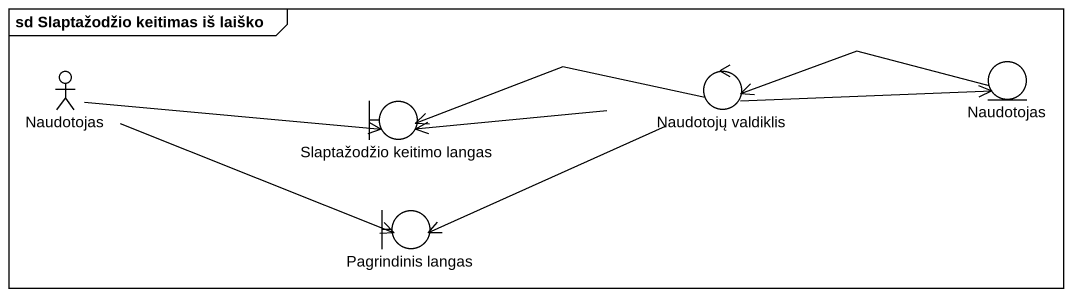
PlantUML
@startuml
mainframe sd Slaptažodžio keitimas iš laiško
actor Naudotojas
control "Naudotojų valdiklis" as Naudotojų_valdiklis
entity "Naudotojas" as Naudotojas_2
boundary "Slaptažodžio keitimo langas" as Slaptažodžio_keitimo_langas
boundary "Pagrindinis langas" as Pagrindinis_langas
Naudotojas -right-> Slaptažodžio_keitimo_langas
Naudotojas -right-> Pagrindinis_langas
Naudotojų_valdiklis -right-> Naudotojas_2
Naudotojų_valdiklis -left-> Slaptažodžio_keitimo_langas
Naudotojų_valdiklis -left-> Slaptažodžio_keitimo_langas
Naudotojų_valdiklis -left-> Pagrindinis_langas
Naudotojas_2 -left-> Naudotojų_valdiklis
@enduml
